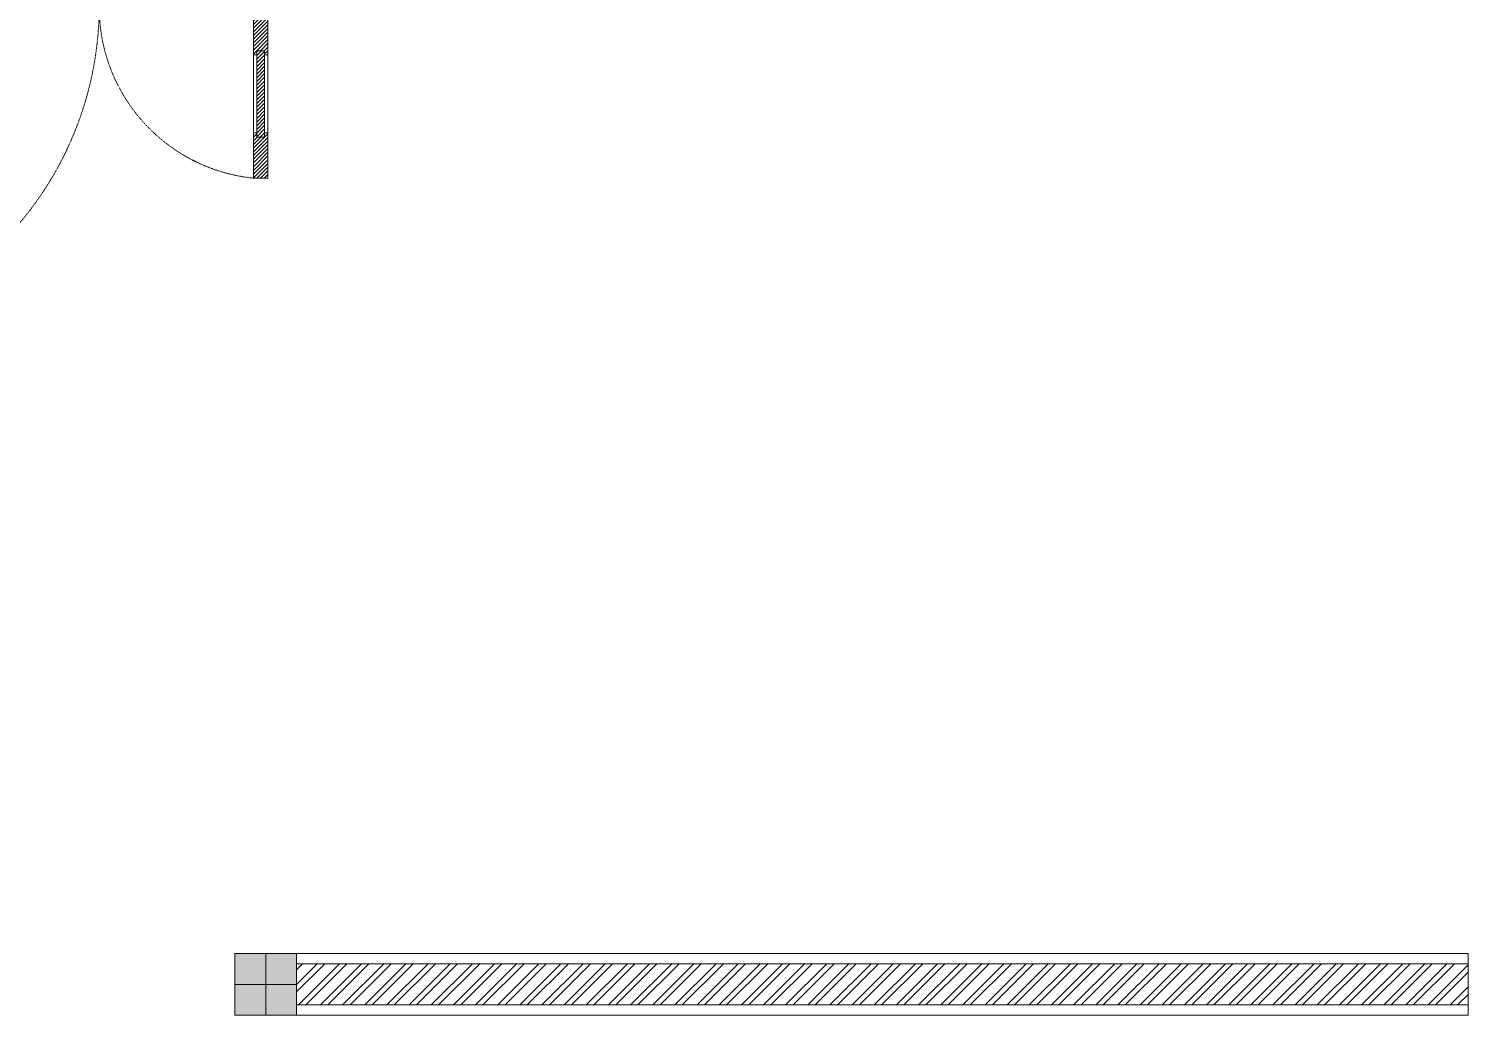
# Model space of a CAD drawing. Header units: millimetres. Extents: x -280308 to 6402717, y -14 to 2073074.
# Drawn here: x 8532 to 12033, y 490348 to 492749 of the extents above; entities that cross this region are included whole.
import ezdxf

# ---------------------------------------------------------------- set-up
doc = ezdxf.new("R2010")
doc.units = ezdxf.units.MM
doc.linetypes.add('ACAD_ISO03W100', pattern=[30, 12, -18])
doc.layers.get('0').update_dxf_attribs({"lineweight": 0})
for name, color, linetype, lineweight in [('_Door & Window', 1, 'Continuous', 0), ('A-ALINE-1', 91, 'Continuous', 20), ('A-ALINE-3', 111, 'Continuous', 15), ('A-ALINE-6', 117, 'Continuous', 9), ('A-Furn', 250, 'Continuous', 0)]:
    doc.layers.add(name, color=color, linetype=linetype, lineweight=lineweight)
doc.layers.add('A-FILL-1', color=7, linetype='Continuous', lineweight=0, true_color=0x454545)
doc.styles.add('CENTURY', font='GOTHIC.TTF')

# ---------------------------------------------------------------- blocks, each defined once
blk = doc.blocks.new('A$Ccf87384a')
blk.add_wipeout([(-75, 75), (75, 75), (75, -75), (-75, -75)])
blk.add_wipeout([(-75, -75), (-75, 75), (75, 75), (75, -75)])
at = {"layer": 'A-FILL-1', "ltscale": 0.25}
h = blk.add_hatch(color=256, dxfattribs=at)
h.dxf.hatch_style = 1
h.paths.add_polyline_path([(-75, -75), (-75, 75), (75, 75), (75, -75)])
at = {"layer": 'A-ALINE-1'}
blk.add_lwpolyline([(-75, -75), (-75, 75), (75, 75), (75, -75)], close=True, dxfattribs=at)
at = {"layer": 'A-FILL-1', "ltscale": 0.25}
for p, q in [((0, 75), (0, -75)), ((-75, 0), (75, 0))]:
    blk.add_line(p, q, dxfattribs=at)
blk = doc.blocks.new('A$C6ab96ad6')
at = {"layer": 'A-Furn'}
h = blk.add_hatch(dxfattribs=at)
h.set_pattern_fill('ANSI31', color=256, scale=2, angle=540, style=0)
h.set_pattern_definition([(225, (-3598.3206, 30706.9954), (4.490128, -4.490128), [])])
h.paths.add_polyline_path([(10, 960), (10, 850), (2, 850), (2, 860), (-17, 860), (-17, 850), (-25, 850), (-25, 960)])
h = blk.add_hatch(dxfattribs=at)
h.set_pattern_fill('ANSI31', color=256, scale=2, angle=540, style=0)
h.set_pattern_definition([(225, (-3598.3206, 30816.9954), (4.490128, -4.490128), [])])
h.paths.add_polyline_path([(2, 860), (-17, 860), (-17, 250), (2, 250)])
h = blk.add_hatch(dxfattribs=at)
h.set_pattern_fill('ANSI31', color=256, scale=2, angle=540, style=0)
h.set_pattern_definition([(225, (-3198.3206, 30306.9954), (4.490128, -4.490128), [])])
h.paths.add_polyline_path([(-1210, 560), (-1210, 450), (-1202, 450), (-1202, 460), (-1183, 460), (-1183, 450), (-1175, 450), (-1175, 560)])
h = blk.add_hatch(dxfattribs=at)
h.set_pattern_fill('ANSI31', color=256, scale=2, angle=540, style=0)
h.set_pattern_definition([(225, (-3198.3206, 30816.9954), (4.490128, -4.490128), [])])
h.paths.add_polyline_path([(-1202, 460), (-1183, 460), (-1183, 250), (-1202, 250)])
h = blk.add_hatch(dxfattribs=at)
h.set_pattern_fill('ANSI31', color=256, scale=2, angle=540, style=0)
h.set_pattern_definition([(225, (-2593.7735, 30816.9954), (4.490128, -4.490128), [])])
h.paths.add_polyline_path([(-1210, 150), (-1210, 260), (-1202, 260), (-1202, 250), (-1183, 250), (-1183, 260), (-1175, 260), (-1175, 150)])
h = blk.add_hatch(dxfattribs=at)
h.set_pattern_fill('ANSI31', color=256, scale=2, angle=540, style=0)
h.set_pattern_definition([(225, (-2993.7735, 30816.9954), (4.490128, -4.490128), [])])
h.paths.add_polyline_path([(10, 150), (10, 260), (2, 260), (2, 250), (-17, 250), (-17, 260), (-25, 260), (-25, 150)])
h = blk.add_hatch(dxfattribs=at)
h.set_pattern_fill('ANSI31', color=256, scale=2, angle=540, style=0)
h.set_pattern_definition([(225, (-3898.3206, 30765.815), (4.490128, -4.490128), [])])
h.paths.add_polyline_path([(-1240, 0), (-1240, 10), (-1250, 10), (-1250, 140), (-1240, 140), (-1240, 150), (-1210, 150), (-1210, 115), (-1200, 115), (-1200, 0)])
h = blk.add_hatch(dxfattribs=at)
h.set_pattern_fill('ANSI31', color=256, scale=2, angle=540, style=0)
h.set_pattern_definition([(225, (-3598.3206, 30765.815), (4.490128, -4.490128), [])])
h.paths.add_polyline_path([(40, 0), (40, 10), (50, 10), (50, 140), (40, 140), (40, 150), (10, 150), (10, 115), (0, 115), (0, 0)])
at = {"layer": '_Door & Window'}
for points in [[(10, 960), (10, 850), (2, 850), (2, 860), (-17, 860), (-17, 850), (-25, 850), (-25, 960), (10, 960)], [(-1210, 560), (-1210, 450), (-1202, 450), (-1202, 460), (-1183, 460), (-1183, 450), (-1175, 450), (-1175, 560), (-1210, 560)], [(-1210, 150), (-1210, 260), (-1202, 260), (-1202, 250), (-1183, 250), (-1183, 260), (-1175, 260), (-1175, 150), (-1210, 150)], [(10, 150), (10, 260), (2, 260), (2, 250), (-17, 250), (-17, 260), (-25, 260), (-25, 150), (10, 150)], [(-1240, 0), (-1240, 10), (-1250, 10), (-1250, 140), (-1240, 140), (-1240, 150), (-1210, 150), (-1210, 115), (-1200, 115), (-1200, 0), (-1240, 0)], [(40, 0), (40, 10), (50, 10), (50, 140), (40, 140), (40, 150), (10, 150), (10, 115), (0, 115), (0, 0), (40, 0)]]:
    blk.add_lwpolyline(points, dxfattribs=at)
for points in [[(10, 150), (-25, 150), (-25, 960), (10, 960)], [(-1210, 150), (-1175, 150), (-1175, 560), (-1210, 560)]]:
    blk.add_lwpolyline(points, close=True, dxfattribs=at)
at = {"layer": '_Door & Window', "linetype": 'ACAD_ISO03W100', "ltscale": 0.02}
for centre, radius, start, end in [((22.2, 139.1), 822.2, 93.2889, 179.2425), ((-1218.1, 144.1), 418.1, 0.8095, 84.0847)]:
    blk.add_arc(centre, radius, start, end, dxfattribs=at)
at = {"layer": 'A-Furn'}
for points in [[(2, 860), (-17, 860), (-17, 250), (2, 250)], [(-1202, 460), (-1183, 460), (-1183, 250), (-1202, 250)]]:
    blk.add_lwpolyline(points, close=True, dxfattribs=at)
at = {"layer": 'Defpoints', "ltscale": 0.25, "insert": (-98.9, 182.1), "char_height": 30, "attachment_point": 1, "style": 'CENTURY'}
blk.add_mtext_dynamic_manual_height_columns('120', width=78.467, gutter_width=750, heights=[0], dxfattribs=at)
blk = doc.blocks.new('A$C286adef0')
at = {"ltscale": 0.25, "rotation": 180}
blk.add_blockref('A$C6ab96ad6', (53917.8, -7499.9), dxfattribs=at)
at = {"ltscale": 0.25}
blk.add_blockref('A$Ccf87384a', (55122.8, -10022), dxfattribs=at)
at = {"layer": 'A-FILL-1', "ltscale": 0.25}
h = blk.add_hatch(dxfattribs=at)
h.set_pattern_fill('ANSI32', color=256, scale=4, angle=180)
h.set_pattern_definition([(225, (-254914.15, -226458.79), (26.9407684, -26.9407684), []), (225, (-254932.112, -226458.79), (26.9407684, -26.9407684), [])])
h.paths.add_polyline_path([(58047.8, -9972), (55197.8, -9972), (55197.8, -10072), (58047.8, -10072)])
at = {"layer": 'A-ALINE-3', "linetype": 'Continuous'}
blk.add_lwpolyline([(58047.8, -9972), (55197.8, -9972), (55197.8, -10072), (58047.8, -10072)], close=True, dxfattribs=at)
at = {"layer": 'A-ALINE-6'}
blk.add_lwpolyline([(58047.8, -9947), (55197.8, -9947), (55197.8, -10097), (58047.8, -10097)], close=True, dxfattribs=at)
blk = doc.blocks.new('3')
at = {"ltscale": 0.25}
blk.add_blockref('A$C286adef0', (-46014.9, 500445.2), dxfattribs=at)

msp = doc.modelspace()

# ---------------------------------------------------------------- block references
msp.add_blockref('3', (0, 0))

doc.saveas('drawing.dxf')
